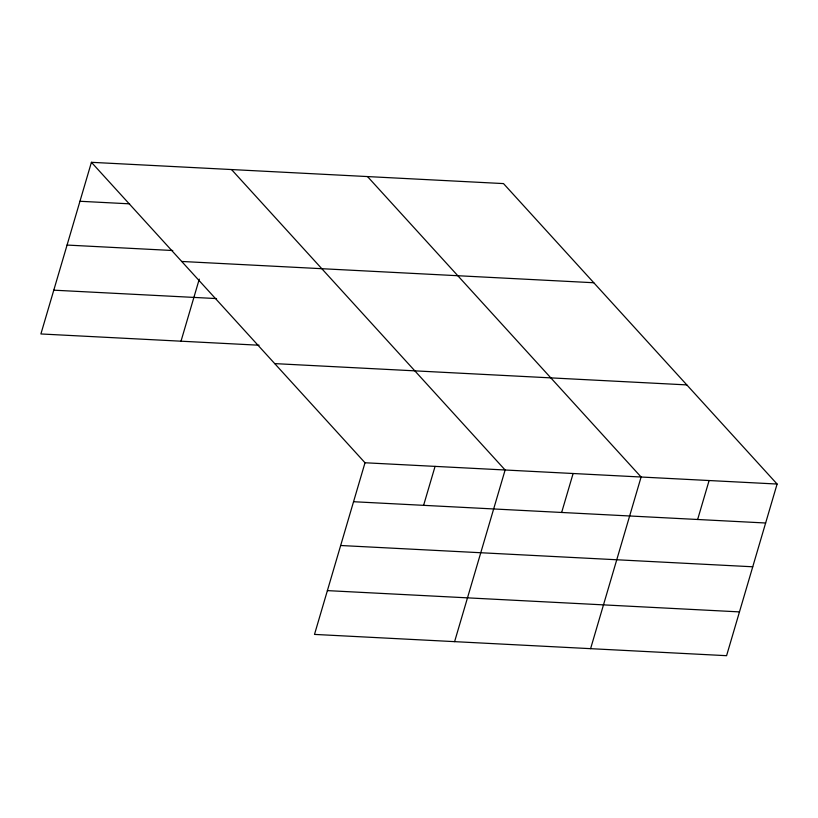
<?xml version="1.0" encoding="UTF-8"?>
<svg xmlns="http://www.w3.org/2000/svg" width="818" height="818" viewBox="0 0 818 818"><rect width="100%" height="100%" fill="white"/><g stroke="black" fill="none" stroke-linecap="round" stroke-linejoin="round"><path stroke-width="1.23" d="M91.422 162.312L365.012 462.763L314.501 634.41L726.578 655.688L777.1 484.041L503.499 183.59L91.422 162.312L40.9 333.959L259.071 345.227M181.013 341.188L199.275 279.122M423.601 505.34L435.074 466.383M454.603 641.639L505.125 470.002L231.525 169.551M561.649 512.467L573.121 473.51M590.596 648.664L641.107 477.017L367.517 176.576M697.642 519.491L709.104 480.534M79.949 201.269L129.622 203.835M67.066 245.063L172.782 250.523M181.708 261.463L593.786 282.742M53.783 290.175L216.555 298.58M274.725 363.611L686.813 384.9M365.012 462.763L777.1 484.041M353.55 501.72L765.638 522.999M340.666 545.504L752.744 566.782M327.384 590.616L739.472 611.895"/></g></svg>
